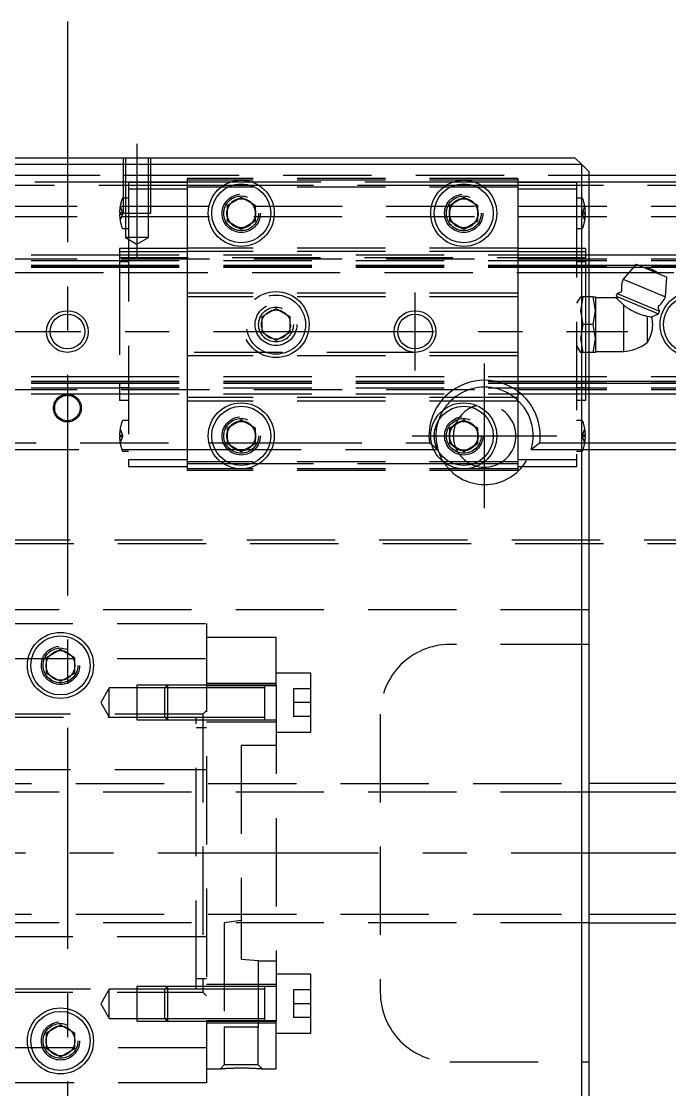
# Model space of a CAD drawing. Extents: x -13 to 750, y -368 to 120.
# Drawn here: x 223.4 to 316.6, y -34 to 119.6 of the extents above; entities that cross this region are included whole.
import ezdxf

# ---------------------------------------------------------------- set-up
doc = ezdxf.new("R2010")
doc.units = 0
doc.linetypes.add('CENTER', pattern=[50.8, 31.75, -6.35, 6.35, -6.35])
doc.linetypes.add('DASHED', pattern=[19.05, 12.7, -6.35])
doc.layers.get('0').update_dxf_attribs({"linetype": 'CONTINUOUS'})
doc.layers.add('CENTER', color=1, linetype='CENTER')

msp = doc.modelspace()

# ---------------------------------------------------------------- linework, layer by layer
at = {"color": 7, "linetype": 'CONTINUOUS'}
for p, q in [((157, 100), (303, 100)), ((303, 100), (304, 99)), ((304, 99), (156, 99)), ((304, 99), (305, 98)), ((304, -99), (304, 99)), ((305, 98), (305, -98)), ((305, 97.5), (458, 97.5)), ((459, 96.5), (305, 96.5)), ((253, 93.15), (255, 94.31)), ((255, 94.31), (257, 93.15)), ((285, 93.15), (287, 94.31)), ((287, 94.31), (289, 93.15)), ((253, 90.85), (253, 93.15)), ((257, 93.15), (257, 90.85)), ((285, 90.85), (285, 93.15)), ((289, 93.15), (289, 90.85)), ((255, 89.69), (253, 90.85)), ((257, 90.85), (255, 89.69)), ((287, 89.69), (285, 90.85)), ((289, 90.85), (287, 89.69)), ((460, 86), (305, 86)), ((311.63, 84.48), (305, 84.48)), ((311.8, 84.68), (309.93, 82.53)), ((311.8, 84.68), (316.23, 82.84)), ((460, 84.48), (312.27, 84.48)), ((311.38, 84.2), (305, 84.2)), ((460, 84.2), (312.95, 84.2)), ((309.93, 82.53), (316.03, 80)), ((316.03, 80), (316.23, 82.84)), ((305.6, 80), (305, 80)), ((305.6, 80), (305.96, 80)), ((305.96, 78), (305.6, 80)), ((305.96, 80), (305.96, 78)), ((309.07, 80.45), (308.92, 80.08)), ((308.92, 80.08), (309.1, 79.64)), ((308.92, 80.08), (315.02, 77.56)), ((309.58, 80.66), (309.07, 80.45)), ((309.07, 80.45), (315.17, 77.93)), ((308.92, 79.85), (305.96, 79.85)), ((309.96, 78.83), (308.92, 79.85)), ((310.05, 78.75), (309.96, 78.83)), ((309.96, 78.83), (309.96, 72.15)), ((310.16, 78.67), (310.05, 78.75)), ((310.26, 78.59), (310.16, 78.67)), ((310.37, 78.51), (310.26, 78.59)), ((310.48, 78.43), (310.37, 78.51)), ((310.6, 78.35), (310.48, 78.43)), ((310.72, 78.27), (310.6, 78.35)), ((315.17, 77.93), (314.96, 78.44)), ((305.6, 76), (305.96, 78)), ((305.96, 78), (305.96, 74)), ((310.84, 78.2), (310.72, 78.27)), ((310.96, 78.12), (310.84, 78.2)), ((311.09, 78.05), (310.96, 78.12)), ((311.22, 77.98), (311.09, 78.05)), ((311.35, 77.91), (311.22, 77.98)), ((311.48, 77.84), (311.35, 77.91)), ((311.61, 77.78), (311.48, 77.84)), ((311.74, 77.72), (311.61, 77.78)), ((311.88, 77.66), (311.74, 77.72)), ((312.01, 77.61), (311.88, 77.66)), ((312.14, 77.55), (312.01, 77.61)), ((312.27, 77.5), (312.14, 77.55)), ((312.41, 77.46), (312.27, 77.5)), ((312.53, 77.41), (312.41, 77.46)), ((312.69, 77.36), (312.53, 77.41)), ((312.84, 77.32), (312.69, 77.36)), ((312.98, 77.28), (312.84, 77.32)), ((313.13, 77.24), (312.98, 77.28)), ((313.27, 77.21), (313.13, 77.24)), ((313.4, 77.18), (313.27, 77.21)), ((314.06, 77.07), (313.4, 77.18)), ((313.4, 77.18), (313.4, 73.4)), ((313.9, 77.09), (315.02, 77.56)), ((315.02, 77.56), (315.17, 77.93)), ((305.6, 76), (305, 76)), ((305.96, 74), (305.6, 76)), ((305.6, 72), (305.96, 74)), ((305.96, 74), (305.96, 72)), ((305.6, 72), (305, 72)), ((305.96, 72), (305.6, 72)), ((305.96, 72.15), (309.96, 72.15)), ((460, 67.8), (305, 67.8)), ((460, 67.52), (305, 67.52)), ((460, 66), (305, 66)), ((253, 61.15), (255, 62.31)), ((255, 62.31), (257, 61.15)), ((285, 61.15), (287, 62.31)), ((287, 62.31), (289, 61.15)), ((253, 58.85), (253, 61.15)), ((257, 61.15), (257, 58.85)), ((285, 58.85), (285, 61.15)), ((289, 61.15), (289, 58.85)), ((255, 57.69), (253, 58.85)), ((257, 58.85), (255, 57.69)), ((287, 57.69), (285, 58.85)), ((289, 58.85), (287, 57.69)), ((305, 59), (402.06, 59)), ((403.29, 58), (305, 58)), ((227, 28.15), (229, 29.31)), ((229, 29.31), (231, 28.15)), ((227, 25.85), (227, 28.15)), ((231, 28.15), (231, 25.85)), ((229, 24.69), (227, 25.85)), ((231, 25.85), (229, 24.69)), ((403, 10), (305, 10)), ((305, -10), (403, -10)), ((227, -25.85), (229, -24.69)), ((227, -28.15), (227, -25.85)), ((229, -24.69), (231, -25.85)), ((231, -25.85), (231, -28.15)), ((229, -29.31), (227, -28.15)), ((231, -28.15), (229, -29.31))]:
    msp.add_line(p, q, dxfattribs=at)
at = {"color": 3, "linetype": 'DASHED'}
for p, q in [((238, 100), (238, 92)), ((238.35, 100), (238.35, 92)), ((241.65, 92), (241.65, 100)), ((242, 92), (242, 100)), ((222, 97.5), (238, 97.5)), ((238, 97.5), (242, 97.5)), ((242, 97.5), (305, 97.5)), ((247.2, 97), (247.2, 96)), ((294.8, 97), (247.2, 97)), ((294.8, 97), (294.8, 96)), ((247.2, 96), (212.8, 96)), ((238, 96.5), (222, 96.5)), ((242, 96.5), (238, 96.5)), ((242, 96.45), (238.77, 96.45)), ((238.77, 96.45), (238.77, 95.45)), ((238.77, 95.45), (238.77, 92)), ((242, 95.45), (238.77, 95.45)), ((247.2, 96.5), (242, 96.5)), ((247.2, 96.45), (242, 96.45)), ((247.2, 95.45), (242, 95.45)), ((294.8, 96.75), (247.2, 96.75)), ((253.48, 96.5), (247.2, 96.5)), ((247.2, 96), (247.2, 87)), ((252.44, 96), (247.2, 96)), ((294.8, 95.75), (247.2, 95.75)), ((253.56, 96), (252.44, 96)), ((256.52, 96.5), (253.48, 96.5)), ((256.44, 96), (253.56, 96)), ((257.56, 96), (256.44, 96)), ((285.48, 96.5), (256.52, 96.5)), ((284.44, 96), (257.56, 96)), ((285.56, 96), (284.44, 96)), ((288.52, 96.5), (285.48, 96.5)), ((288.44, 96), (285.56, 96)), ((289.56, 96), (288.44, 96)), ((294.8, 96.5), (288.52, 96.5)), ((294.8, 96), (289.56, 96)), ((305, 96.5), (294.8, 96.5)), ((303.23, 96.45), (294.8, 96.45)), ((459.5, 96), (294.8, 96)), ((294.8, 96), (294.8, 87)), ((303.23, 95.45), (294.8, 95.45)), ((303.23, 96.45), (303.23, 95.45)), ((303.23, 95.45), (303.23, 56.55)), ((238, 94.2), (237.99, 94.2)), ((238.77, 94.2), (238, 94.2)), ((304.01, 94.2), (303.23, 94.2)), ((460, 93), (0, 93)), ((237.58, 93), (237.9, 92.1)), ((252.5, 92), (252.53, 92.41)), ((284.5, 92), (284.53, 92.41)), ((304.1, 92.1), (304.42, 93)), ((460, 91.5), (0, 91.5)), ((237.5, 92.1), (237.58, 92.1)), ((237.58, 91.9), (237.5, 91.9)), ((237.58, 92.1), (237.9, 92.1)), ((237.58, 92.1), (237.58, 91.9)), ((237.9, 91.9), (237.58, 91)), ((237.58, 91.9), (237.9, 91.9)), ((237.9, 92.1), (237.94, 92)), ((237.9, 91.9), (237.94, 92)), ((238, 92), (242, 92)), ((238.35, 92), (238.35, 88.5)), ((238.77, 92), (238.77, 56.55)), ((241.65, 88.5), (241.65, 92)), ((304.1, 92.1), (304.06, 92)), ((304.1, 91.9), (304.06, 92)), ((304.42, 92.1), (304.1, 92.1)), ((304.42, 91), (304.1, 91.9)), ((304.42, 91.9), (304.1, 91.9)), ((304.42, 91.9), (304.42, 92.1)), ((304.42, 92.1), (304.5, 92.1)), ((304.5, 91.9), (304.42, 91.9)), ((237.99, 89.8), (238.77, 89.8)), ((303.23, 89.8), (304.01, 89.8)), ((238.35, 88.5), (240, 87.55)), ((241.65, 88.5), (238.35, 88.5)), ((240, 87.55), (241.65, 88.5)), ((238.77, 86.93), (237.5, 86.93)), ((237.5, 86.93), (237.5, 84.33)), ((238.77, 86.92), (237.5, 86.92)), ((238.77, 86.46), (237.5, 86.46)), ((247.2, 86.93), (238.77, 86.93)), ((247.2, 86.46), (238.77, 86.46)), ((247.2, 87), (247.2, 86.5)), ((294.8, 87), (247.2, 87)), ((247.2, 86.5), (247.2, 80.5)), ((294.8, 86.5), (247.2, 86.5)), ((294.8, 87), (294.8, 86.5)), ((303.23, 86.93), (294.8, 86.93)), ((294.8, 86.5), (294.8, 80.5)), ((303.23, 86.46), (294.8, 86.46)), ((304.5, 86.93), (303.23, 86.93)), ((304.5, 86.92), (303.23, 86.92)), ((304.5, 86.46), (303.23, 86.46)), ((304.5, 86.93), (304.5, 84.33)), ((460, 85.4), (0, 85.4)), ((237.5, 86), (222.5, 86)), ((237.5, 85.15), (222.5, 85.15)), ((237.5, 84.48), (222.5, 84.48)), ((303.23, 86), (237.5, 86)), ((304.5, 85.6), (237.5, 85.6)), ((303.23, 85.15), (237.5, 85.15)), ((237.5, 85.08), (238.77, 85.08)), ((303.23, 84.48), (237.5, 84.48)), ((304.5, 86), (303.23, 86)), ((304.5, 85.15), (303.23, 85.15)), ((303.23, 85.08), (304.5, 85.08)), ((304.5, 84.48), (303.23, 84.48)), ((305, 86), (304.5, 86)), ((305, 85.15), (304.5, 85.15)), ((305, 84.48), (304.5, 84.48)), ((460, 85.15), (305, 85.15)), ((312.27, 84.48), (311.63, 84.48)), ((237.5, 84.42), (222.5, 84.42)), ((237.5, 84.2), (222.5, 84.2)), ((222.5, 83.5), (237.5, 83.5)), ((303.23, 84.42), (237.5, 84.42)), ((237.5, 84.33), (237.5, 67.67)), ((303.23, 84.2), (237.5, 84.2)), ((237.5, 83.5), (303.23, 83.5)), ((304.5, 84.42), (303.23, 84.42)), ((304.5, 84.2), (303.23, 84.2)), ((303.23, 83.5), (304.5, 83.5)), ((460, 84.42), (304.5, 84.42)), ((304.5, 84.33), (304.5, 80)), ((305, 84.2), (304.5, 84.2)), ((304.5, 83.5), (460, 83.5)), ((312.95, 84.2), (311.38, 84.2)), ((247.2, 80.5), (247.2, 80)), ((294.8, 80.5), (247.2, 80.5)), ((247.2, 80), (247.2, 72)), ((294.8, 80), (247.2, 80)), ((294.8, 80.5), (294.8, 80)), ((294.8, 80), (294.8, 72)), ((303.78, 80), (303.23, 79.06)), ((303.78, 80), (304.13, 80)), ((304.13, 80), (303.78, 78)), ((305, 80), (304.13, 80)), ((304.5, 80), (304.5, 72)), ((258, 77.15), (260, 78.31)), ((258, 74.85), (258, 77.15)), ((260, 78.31), (262, 77.15)), ((262, 77.15), (262, 74.85)), ((303.78, 78), (304.13, 76)), ((257.5, 76), (257.53, 76.41)), ((304.13, 76), (303.78, 74)), ((305, 76), (304.13, 76)), ((260, 73.69), (258, 74.85)), ((262, 74.85), (260, 73.69)), ((303.78, 74), (304.13, 72)), ((303.23, 72.94), (303.78, 72)), ((247.2, 72), (247.2, 71.5)), ((280, 72), (247.2, 72)), ((247.2, 71.5), (247.2, 65.5)), ((294.8, 71.5), (247.2, 71.5)), ((294.8, 72), (280, 72)), ((294.8, 72), (294.8, 71.5)), ((294.8, 71.5), (294.8, 65.5)), ((304.13, 72), (303.78, 72)), ((305, 72), (304.13, 72)), ((304.5, 72), (304.5, 67.67)), ((237.5, 68.5), (222.5, 68.5)), ((237.5, 67.8), (222.5, 67.8)), ((303.23, 68.5), (237.5, 68.5)), ((303.23, 67.8), (237.5, 67.8)), ((237.5, 67.67), (237.5, 65.07)), ((304.5, 68.5), (303.23, 68.5)), ((304.5, 67.8), (303.23, 67.8)), ((460, 68.5), (304.5, 68.5)), ((305, 67.8), (304.5, 67.8)), ((304.5, 67.67), (304.5, 65.07)), ((460, 66.6), (0, 66.6)), ((237.5, 67.58), (222.5, 67.58)), ((237.5, 67.52), (222.5, 67.52)), ((237.5, 66.85), (222.5, 66.85)), ((303.23, 67.58), (237.5, 67.58)), ((303.23, 67.52), (237.5, 67.52)), ((238.77, 66.92), (237.5, 66.92)), ((303.23, 66.85), (237.5, 66.85)), ((304.5, 67.58), (303.23, 67.58)), ((304.5, 67.52), (303.23, 67.52)), ((304.5, 66.92), (303.23, 66.92)), ((304.5, 66.85), (303.23, 66.85)), ((460, 67.58), (304.5, 67.58)), ((305, 67.52), (304.5, 67.52)), ((305, 66.85), (304.5, 66.85)), ((460, 66.85), (305, 66.85)), ((237.5, 66), (222.5, 66)), ((303.23, 66), (237.5, 66)), ((238.77, 65.08), (237.5, 65.08)), ((238.77, 65.07), (237.5, 65.07)), ((247.2, 65.5), (247.2, 65)), ((294.8, 65.5), (247.2, 65.5)), ((247.2, 65), (247.2, 56)), ((294.8, 65), (247.2, 65)), ((294.8, 65.5), (294.8, 65)), ((294.8, 65), (294.8, 56)), ((304.5, 66), (303.23, 66)), ((304.5, 65.08), (303.23, 65.08)), ((304.5, 65.07), (303.23, 65.07)), ((305, 66), (304.5, 66)), ((238.77, 62.2), (237.99, 62.2)), ((304.01, 62.2), (303.23, 62.2)), ((237.5, 60.1), (237.58, 60.1)), ((237.58, 61), (237.9, 60.1)), ((237.58, 60.1), (237.9, 60.1)), ((237.58, 60.1), (237.58, 59.9)), ((237.9, 60.1), (237.94, 60)), ((237.9, 59.9), (237.94, 60)), ((252.5, 60), (252.53, 60.41)), ((284.5, 60), (284.53, 60.41)), ((304.1, 60.1), (304.06, 60)), ((304.1, 59.9), (304.06, 60)), ((304.1, 60.1), (304.42, 61)), ((304.42, 60.1), (304.1, 60.1)), ((304.42, 59.9), (304.42, 60.1)), ((304.42, 60.1), (304.5, 60.1)), ((212.8, 59), (250.36, 59)), ((237.58, 59.9), (237.5, 59.9)), ((237.9, 59.9), (237.58, 59)), ((237.58, 59.9), (237.9, 59.9)), ((250.36, 59), (250.87, 59)), ((250.87, 59), (252.44, 59)), ((252.44, 59), (252.71, 59)), ((252.71, 59), (253, 59)), ((253, 59), (253.15, 59)), ((253.15, 59), (253.2, 59)), ((253.2, 59), (256.8, 59)), ((256.8, 59), (256.85, 59)), ((256.85, 59), (257, 59)), ((257, 59), (257.29, 59)), ((257.29, 59), (257.56, 59)), ((257.56, 59), (259.13, 59)), ((259.13, 59), (259.64, 59)), ((259.64, 59), (282.06, 59)), ((282.44, 58.68), (282.06, 59)), ((283.29, 58), (282.44, 58.68)), ((297.94, 59), (296.71, 58)), ((297.94, 59), (303.23, 59)), ((303.23, 59), (304.42, 59)), ((304.42, 59), (304.1, 59.9)), ((304.42, 59.9), (304.1, 59.9)), ((304.5, 59.9), (304.42, 59.9)), ((304.42, 59), (305, 59)), ((250.69, 58), (212.8, 58)), ((237.99, 57.8), (238.77, 57.8)), ((251.25, 58), (250.69, 58)), ((253.11, 58), (251.25, 58)), ((253.5, 58), (253.11, 58)), ((254.36, 58), (253.5, 58)), ((254.46, 58), (254.36, 58)), ((254.5, 58), (254.46, 58)), ((255.5, 58), (254.5, 58)), ((255.54, 58), (255.5, 58)), ((255.64, 58), (255.54, 58)), ((256.5, 58), (255.64, 58)), ((256.89, 58), (256.5, 58)), ((258.75, 58), (256.89, 58)), ((259.31, 58), (258.75, 58)), ((282.69, 58), (259.31, 58)), ((283.25, 58), (282.69, 58)), ((283.29, 58), (283.25, 58)), ((303.23, 58), (296.71, 58)), ((304.16, 58), (303.23, 58)), ((303.23, 57.8), (304.01, 57.8)), ((305, 58), (304.16, 58)), ((238.77, 56.55), (238.77, 55.55)), ((247.2, 56.55), (238.77, 56.55)), ((247.2, 55.55), (238.77, 55.55)), ((294.8, 56.25), (247.2, 56.25)), ((247.2, 56), (247.2, 55)), ((252.44, 56), (247.2, 56)), ((253.56, 56), (252.44, 56)), ((256.44, 56), (253.56, 56)), ((257.56, 56), (256.44, 56)), ((284.44, 56), (257.56, 56)), ((285.56, 56), (284.44, 56)), ((288.44, 56), (285.56, 56)), ((289.56, 56), (288.44, 56)), ((294.8, 56), (289.56, 56)), ((303.23, 56.55), (294.8, 56.55)), ((294.8, 56), (294.8, 55)), ((303.23, 55.55), (294.8, 55.55)), ((303.23, 56.55), (303.23, 55.55)), ((294.8, 55.25), (247.2, 55.25)), ((294.8, 55), (247.2, 55)), ((459, 45), (1, 45)), ((459.5, 44.5), (0.5, 44.5)), ((305, 35), (155, 35)), ((180, 33), (250, 33)), ((250, 33), (250, -33)), ((260, 31), (250, 31)), ((260, 24.1), (260, 31)), ((305, 30), (285, 30)), ((180, 28), (250, 28)), ((226.5, 27), (226.52, 27.3)), ((265, 25.9), (260, 25.9)), ((265, 17.4), (265, 25.9)), ((236, 23.75), (234.79, 21.65)), ((240, 23.75), (236, 23.75)), ((236, 19.55), (236, 23.75)), ((244.4, 24.15), (240, 24.15)), ((240, 24.15), (240, 19.15)), ((244, 23.75), (240, 23.75)), ((244.4, 24.15), (244, 23.75)), ((250, 23.75), (244, 23.75)), ((250, 23.75), (244, 23.75)), ((244, 19.55), (244, 23.75)), ((250, 24.15), (244.4, 24.15)), ((250, 24.15), (244.4, 24.15)), ((244.4, 24.15), (244.4, 19.15)), ((260, 24.4), (250, 24.4)), ((258.4, 24.15), (250, 24.15)), ((250, 24.1), (260, 24.1)), ((258.4, 23.75), (250, 23.75)), ((260, 24.15), (258.39, 24.15)), ((258.4, 23.75), (258.4, 24.15)), ((258.4, 19.15), (258.4, 24.15)), ((258.4, 19.15), (258.4, 24.15)), ((258.4, 19.55), (258.4, 23.75)), ((260, 24.1), (260, -24.1)), ((265, 23.65), (262.5, 23.65)), ((262.5, 23.65), (262.5, 21.65)), ((234.79, 21.65), (236, 19.55)), ((265, 21.65), (262.5, 21.65)), ((262.5, 21.65), (262.5, 19.65)), ((249.5, 20), (180, 20)), ((250, 20.5), (249.5, 20)), ((249.5, 20), (249.5, -20)), ((275, 20), (275, -20)), ((248.5, 19.5), (182.5, 19.5)), ((236, 19.55), (240, 19.55)), ((240, 19.55), (244, 19.55)), ((240, 19.15), (244.4, 19.15)), ((244, 19.55), (250, 19.55)), ((244, 19.55), (244.4, 19.15)), ((244, 19.55), (250, 19.55)), ((244.4, 19.15), (250, 19.15)), ((244.4, 19.15), (250, 19.15)), ((248.5, -19.5), (248.5, 19.5)), ((250, 19.55), (258.4, 19.55)), ((250, 19.15), (258.4, 19.15)), ((250, 18.9), (260, 18.9)), ((258.39, 19.15), (260, 19.15)), ((258.4, 19.15), (258.4, 19.55)), ((265, 19.65), (262.5, 19.65)), ((250, 18), (248.5, 18)), ((260, 17.4), (265, 17.4)), ((260, 15.5), (255, 15.5)), ((255, 15.5), (255, -15.3)), ((249.5, 12), (180, 12)), ((250, 12), (249.5, 12)), ((155, 10), (305, 10)), ((305, 8.75), (155, 8.75)), ((155, -8.75), (305, -8.75)), ((305, -10), (155, -10)), ((255, -9.69), (252.54, -10)), ((252.54, -10), (252.54, -25)), ((180, -12), (249.5, -12)), ((249.5, -12), (250, -12)), ((257.46, -15.5), (255, -15.3)), ((257.45, -15.5), (257.46, -15.5)), ((257.46, -25), (257.46, -15.5)), ((257.46, -15.5), (260, -15.5)), ((248.5, -18), (250, -18)), ((265, -17.4), (260, -17.4)), ((265, -25.9), (265, -17.4)), ((182.5, -19.5), (248.5, -19.5)), ((236, -19.55), (234.79, -21.65)), ((240, -19.55), (236, -19.55)), ((236, -21.65), (236, -19.55)), ((244.4, -19.15), (240, -19.15)), ((240, -19.15), (240, -24.15)), ((244, -19.55), (240, -19.55)), ((244.4, -19.15), (244, -19.55)), ((250, -19.55), (244, -19.55)), ((250, -19.55), (244, -19.55)), ((244, -23.75), (244, -19.55)), ((250, -19.15), (244.4, -19.15)), ((250, -19.15), (244.4, -19.15)), ((244.4, -19.15), (244.4, -24.15)), ((260, -18.9), (250, -18.9)), ((258.4, -19.15), (250, -19.15)), ((258.4, -19.55), (250, -19.55)), ((260, -19.15), (258.39, -19.15)), ((258.4, -19.55), (258.4, -19.15)), ((258.4, -24.15), (258.4, -19.15)), ((258.4, -23.75), (258.4, -19.55)), ((265, -19.65), (262.5, -19.65)), ((262.5, -19.65), (262.5, -21.65)), ((180, -20), (249.5, -20)), ((249.5, -20), (250, -20.5)), ((234.79, -21.65), (236, -23.75)), ((236, -23.75), (236, -21.65)), ((262.5, -21.65), (262.5, -23.65)), ((265, -21.65), (262.5, -21.65)), ((236, -23.75), (240, -23.75)), ((240, -23.75), (244, -23.75)), ((240, -24.15), (244.4, -24.15)), ((244, -23.75), (250, -23.75)), ((244, -23.75), (244.4, -24.15)), ((244, -23.75), (250, -23.75)), ((244.4, -24.15), (250, -24.15)), ((244.4, -24.15), (250, -24.15)), ((250, -23.75), (258.4, -23.75)), ((260, -24.1), (250, -24.1)), ((250, -24.15), (258.4, -24.15)), ((250, -24.4), (260, -24.4)), ((258.39, -24.15), (260, -24.15)), ((258.4, -24.15), (258.4, -23.75)), ((260, -31), (260, -24.1)), ((265, -23.65), (262.5, -23.65)), ((257.46, -25), (252.54, -25)), ((252.55, -25), (252.55, -30.45)), ((257.45, -30.45), (257.45, -25)), ((260, -25.9), (265, -25.9)), ((226.5, -27), (226.52, -26.7)), ((250, -28), (180, -28)), ((252.55, -30.45), (252, -31)), ((257.45, -30.45), (252.55, -30.45)), ((258, -31), (257.45, -30.45)), ((285, -30), (305, -30)), ((250, -31), (252, -31)), ((252, -31), (252.01, -31)), ((252, -31), (252, -31)), ((252.01, -31), (252.02, -31)), ((252.02, -31), (252.04, -31)), ((252.04, -31), (252.06, -31)), ((252.06, -31), (252.08, -30.99)), ((252.08, -30.99), (252.11, -30.99)), ((252.11, -30.99), (252.15, -30.99)), ((252.15, -30.99), (252.19, -30.98)), ((252.19, -30.98), (252.24, -30.98)), ((252.24, -30.98), (252.3, -30.97)), ((252.3, -30.97), (252.37, -30.97)), ((252.37, -30.97), (252.44, -30.96)), ((252.44, -30.96), (252.52, -30.96)), ((252.52, -30.96), (252.61, -30.95)), ((252.61, -30.95), (252.7, -30.95)), ((252.7, -30.95), (252.8, -30.94)), ((252.8, -30.94), (252.9, -30.93)), ((252.9, -30.93), (253.01, -30.93)), ((253.01, -30.93), (253.12, -30.92)), ((253.12, -30.92), (253.23, -30.91)), ((253.23, -30.91), (253.35, -30.91)), ((253.35, -30.91), (253.48, -30.9)), ((253.48, -30.9), (253.6, -30.9)), ((253.6, -30.9), (253.74, -30.89)), ((253.74, -30.89), (253.87, -30.89)), ((253.87, -30.89), (254.01, -30.88)), ((254.01, -30.88), (254.14, -30.88)), ((254.14, -30.88), (254.28, -30.87)), ((254.28, -30.87), (254.42, -30.87)), ((254.42, -30.87), (254.57, -30.87)), ((254.57, -30.87), (254.71, -30.87)), ((254.71, -30.87), (254.85, -30.87)), ((254.85, -30.87), (255, -30.87)), ((255, -30.87), (255.15, -30.87)), ((255.15, -30.87), (255.29, -30.87)), ((255.29, -30.87), (255.43, -30.87)), ((255.43, -30.87), (255.58, -30.87)), ((255.58, -30.87), (255.72, -30.87)), ((255.72, -30.87), (255.85, -30.88)), ((255.85, -30.88), (255.99, -30.88)), ((255.99, -30.88), (256.13, -30.89)), ((256.13, -30.89), (256.26, -30.89)), ((256.26, -30.89), (256.4, -30.9)), ((256.4, -30.9), (256.52, -30.9)), ((256.52, -30.9), (256.65, -30.91)), ((256.65, -30.91), (256.77, -30.91)), ((256.77, -30.91), (256.88, -30.92)), ((256.88, -30.92), (256.99, -30.93)), ((256.99, -30.93), (257.1, -30.93)), ((257.1, -30.93), (257.2, -30.94)), ((257.2, -30.94), (257.3, -30.95)), ((257.3, -30.95), (257.39, -30.95)), ((257.39, -30.95), (257.48, -30.96)), ((257.48, -30.96), (257.54, -30.96)), ((257.54, -30.96), (257.61, -30.97)), ((257.61, -30.97), (257.66, -30.97)), ((257.66, -30.97), (257.71, -30.98)), ((257.71, -30.98), (257.76, -30.98)), ((257.76, -30.98), (257.81, -30.98)), ((257.81, -30.98), (257.85, -30.99)), ((257.85, -30.99), (257.89, -30.99)), ((257.89, -30.99), (257.92, -30.99)), ((257.92, -30.99), (257.94, -31)), ((257.94, -31), (257.97, -31)), ((257.97, -31), (257.99, -31)), ((257.99, -31), (258, -31)), ((258, -31), (258, -31)), ((258, -31), (260, -31)), ((250, -33), (180, -33))]:
    msp.add_line(p, q, dxfattribs=at)
at = {"color": 3, "linetype": 'CONTINUOUS'}
for p, q in [((403, 8.75), (305, 8.75)), ((305, -8.75), (403, -8.75))]:
    msp.add_line(p, q, dxfattribs=at)
at = {"color": 7, "linetype": 'CONTINUOUS'}
for centre, radius in [((255, 92), 4.75), ((255, 92), 4.25), ((287, 92), 4.75), ((287, 92), 4.25), ((320, 76), 4.75), ((320, 76), 4.25), ((230, 75), 3), ((230, 75), 2.5), ((280, 75), 2.5), ((255, 60), 4.75), ((287, 60), 4.75), ((255, 60), 4.25), ((287, 60), 4.25), ((229, 27), 4.75), ((229, 27), 4.25), ((229, -27), 4.75), ((229, -27), 4.25)]:
    msp.add_circle(centre, radius, dxfattribs=at)
at = {"color": 3, "linetype": 'DASHED'}
for centre, radius in [((255, 92), 2.75), ((255, 92), 2.5), ((255, 92), 2.07), ((287, 92), 2.75), ((287, 92), 2.5), ((287, 92), 2.07), ((260, 76), 4.75), ((260, 76), 4.25), ((260, 76), 3), ((260, 76), 2.5), ((260, 76), 2.1), ((230, 64), 2), ((230, 64), 1.83), ((255, 60), 2.75), ((255, 60), 2.5), ((255, 60), 2.07), ((287, 60), 2.75), ((287, 60), 2.5), ((287, 60), 2.07), ((229, 27), 2.75), ((229, 27), 2.5), ((229, -27), 2.75), ((229, -27), 2.5)]:
    msp.add_circle(centre, radius, dxfattribs=at)
at = {"color": 3, "linetype": 'CONTINUOUS'}
msp.add_circle((280, 75), 3, dxfattribs=at)
at = {"color": 3, "linetype": 'DASHED'}
for centre, radius, start, end in [((243.5, 92), 6, 159.1494, 170.4059), ((237.99, 94.1), 0.1, 90, 159.1494), ((255, 92), 2.1, 102.2472, 137.7528), ((255, 92), 2.06, 105.9141, 134.0859), ((255, 92), 2.06, 74.0859, 105.9141), ((255, 92), 2.1, 77.7528, 102.2472), ((255, 92), 2.1, 42.2472, 77.7528), ((255, 92), 2.06, 45.9141, 74.0859), ((287, 92), 2.1, 102.2472, 137.7528), ((287, 92), 2.06, 105.9141, 134.0859), ((287, 92), 2.06, 74.0859, 105.9141), ((287, 92), 2.1, 77.7528, 102.2472), ((287, 92), 2.1, 42.2472, 77.7528), ((287, 92), 2.06, 45.9141, 74.0859), ((304.01, 94.1), 0.1, 20.8506, 90), ((298.5, 92), 6, 9.5941, 20.8506), ((243.5, 92), 6, 170.4203, 179.0449), ((255, 92), 2.1, 162.2472, 180), ((255, 92), 2.06, 165.9141, 180), ((255, 92), 2.06, 134.0859, 165.9141), ((255, 92), 2.1, 137.7528, 162.2472), ((255, 92), 2.06, 14.0859, 45.9141), ((255, 92), 2.1, 17.7528, 42.2472), ((255, 92), 2.1, 342.2472, 17.7528), ((255, 92), 2.06, 345.9141, 14.0859), ((287, 92), 2.1, 162.2472, 180), ((287, 92), 2.06, 165.9141, 180), ((287, 92), 2.06, 134.0859, 165.9141), ((287, 92), 2.1, 137.7528, 162.2472), ((287, 92), 2.06, 14.0859, 45.9141), ((287, 92), 2.1, 17.7528, 42.2472), ((287, 92), 2.1, 342.2472, 17.7528), ((287, 92), 2.06, 345.9141, 14.0859), ((298.5, 92), 6, 0.9551, 9.5797), ((243.5, 92), 6, 180.9551, 189.5797), ((243.5, 92), 6, 189.5941, 200.8506), ((255, 92), 2.1, 180, 197.7528), ((255, 92), 2.06, 180, 194.0859), ((255, 92), 2.06, 194.0859, 225.9141), ((255, 92), 2.1, 197.7528, 222.2472), ((255, 92), 2.06, 314.0859, 345.9141), ((255, 92), 2.1, 317.7528, 342.2472), ((287, 92), 2.1, 180, 197.7528), ((287, 92), 2.06, 180, 194.0859), ((287, 92), 2.06, 194.0859, 225.9141), ((287, 92), 2.1, 197.7528, 222.2472), ((287, 92), 2.06, 314.0859, 345.9141), ((287, 92), 2.1, 317.7528, 342.2472), ((298.5, 92), 6, 339.1494, 350.4059), ((298.5, 92), 6, 350.4203, 359.0449), ((237.99, 89.9), 0.1, 200.8506, 270), ((255, 92), 2.1, 222.2472, 257.7528), ((255, 92), 2.06, 225.9141, 254.0859), ((255, 92), 2.06, 254.0859, 285.9141), ((255, 92), 2.1, 257.7528, 282.2472), ((255, 92), 2.1, 282.2472, 317.7528), ((255, 92), 2.06, 285.9141, 314.0859), ((287, 92), 2.1, 222.2472, 257.7528), ((287, 92), 2.06, 225.9141, 254.0859), ((287, 92), 2.06, 254.0859, 285.9141), ((287, 92), 2.1, 257.7528, 282.2472), ((287, 92), 2.1, 282.2472, 317.7528), ((287, 92), 2.06, 285.9141, 314.0859), ((304.01, 89.9), 0.1, 270, 339.1494), ((290, 60), 8, 48.5904, 131.4096), ((290, 60), 7, 58.9973, 121.0027), ((290, 60), 8, 131.4096, 187.1808), ((290, 60), 7, 121.0027, 147.5383), ((290, 60), 7, 343.3985, 58.9973), ((290, 60), 8, 352.8192, 48.5904), ((290, 60), 7, 147.5383, 161.9697), ((290, 60), 4.5, 114.4785, 143.4407), ((290, 60), 4.5, 104.3406, 114.4785), ((290, 60), 4.5, 255.6594, 104.3406), ((243.5, 60), 6, 159.1494, 170.4059), ((237.99, 62.1), 0.1, 90, 159.1494), ((255, 60), 2.06, 134.0859, 165.9141), ((255, 60), 2.1, 102.2472, 137.7528), ((255, 60), 2.06, 105.9141, 134.0859), ((255, 60), 2.06, 74.0859, 105.9141), ((255, 60), 2.1, 77.7528, 102.2472), ((255, 60), 2.1, 42.2472, 77.7528), ((255, 60), 2.06, 45.9141, 74.0859), ((255, 60), 2.06, 14.0859, 45.9141), ((290, 60), 7, 161.9697, 196.6015), ((287, 60), 2.06, 134.0859, 165.9141), ((287, 60), 2.1, 102.2472, 137.7528), ((290, 60), 4.5, 157.798, 180), ((287, 60), 2.06, 105.9141, 134.0859), ((290, 60), 4.5, 148.4137, 157.798), ((290, 60), 4.5, 143.4407, 148.4137), ((287, 60), 2.06, 74.0859, 105.9141), ((287, 60), 2.1, 77.7528, 102.2472), ((287, 60), 2.1, 42.2472, 77.7528), ((287, 60), 2.06, 45.9141, 74.0859), ((287, 60), 2.06, 14.0859, 45.9141), ((304.01, 62.1), 0.1, 20.8506, 90), ((298.5, 60), 6, 9.5941, 20.8506), ((243.5, 60), 6, 170.4203, 179.0449), ((255, 60), 2.1, 162.2472, 180), ((255, 60), 2.1, 180, 197.7528), ((255, 60), 2.06, 165.9141, 180), ((255, 60), 2.06, 180, 194.0859), ((255, 60), 2.1, 137.7528, 162.2472), ((255, 60), 2.1, 17.7528, 42.2472), ((255, 60), 2.1, 342.2472, 17.7528), ((255, 60), 2.06, 345.9141, 14.0859), ((287, 60), 2.1, 162.2472, 180), ((287, 60), 2.1, 180, 197.7528), ((287, 60), 2.06, 165.9141, 180), ((287, 60), 2.06, 180, 194.0859), ((287, 60), 2.1, 137.7528, 162.2472), ((290, 60), 4.5, 180, 202.202), ((287, 60), 2.1, 17.7528, 42.2472), ((287, 60), 2.1, 342.2472, 17.7528), ((287, 60), 2.06, 345.9141, 14.0859), ((298.5, 60), 6, 0.9551, 9.5797), ((243.5, 60), 6, 180.9551, 189.5797), ((243.5, 60), 6, 189.5941, 200.8506), ((255, 60), 2.06, 194.0859, 225.9141), ((255, 60), 2.1, 197.7528, 222.2472), ((255, 60), 2.1, 222.2472, 257.7528), ((255, 60), 2.06, 225.9141, 254.0859), ((255, 60), 2.1, 282.2472, 317.7528), ((255, 60), 2.06, 285.9141, 314.0859), ((255, 60), 2.06, 314.0859, 345.9141), ((255, 60), 2.1, 317.7528, 342.2472), ((287, 60), 2.06, 194.0859, 225.9141), ((287, 60), 2.1, 197.7528, 222.2472), ((287, 60), 2.1, 222.2472, 257.7528), ((287, 60), 2.06, 225.9141, 254.0859), ((287, 60), 2.1, 282.2472, 317.7528), ((287, 60), 2.06, 285.9141, 314.0859), ((287, 60), 2.06, 314.0859, 345.9141), ((287, 60), 2.1, 317.7528, 342.2472), ((298.5, 60), 6, 339.1494, 350.4059), ((298.5, 60), 6, 350.4203, 359.0449), ((237.99, 57.9), 0.1, 200.8506, 270), ((255, 60), 2.06, 254.0859, 285.9141), ((255, 60), 2.1, 257.7528, 282.2472), ((290, 60), 7, 196.6015, 198.0303), ((290, 60), 7, 198.0303, 212.4617), ((290, 60), 7, 225.5847, 343.3985), ((290, 60), 4.5, 202.202, 211.5863), ((290, 60), 4.5, 211.5863, 216.5593), ((290, 60), 4.5, 216.5593, 245.5215), ((287, 60), 2.06, 254.0859, 285.9141), ((287, 60), 2.1, 257.7528, 282.2472), ((304.01, 57.9), 0.1, 270, 339.1494), ((290, 60), 7, 212.4617, 225.5847), ((290, 60), 4.5, 245.5215, 255.6594), ((285, 20), 10, 90, 180), ((229, 27), 2.1, 137.7528, 162.2472), ((229, 27), 2.1, 102.2472, 137.7528), ((229, 27), 2.1, 77.7528, 102.2472), ((229, 27), 2.1, 42.2472, 77.7528), ((229, 27), 2.1, 17.7528, 42.2472), ((229, 27), 2.1, 162.2472, 180), ((229, 27), 2.1, 180, 197.7528), ((229, 27), 2.1, 197.7528, 222.2472), ((229, 27), 2.1, 317.7528, 342.2472), ((229, 27), 2.1, 342.2472, 17.7528), ((229, 27), 2.1, 222.2472, 257.7528), ((229, 27), 2.1, 257.7528, 282.2472), ((229, 27), 2.1, 282.2472, 317.7528), ((285, -20), 10, 180, 270), ((229, -27), 2.1, 137.7528, 162.2472), ((229, -27), 2.1, 102.2472, 137.7528), ((229, -27), 2.1, 77.7528, 102.2472), ((229, -27), 2.1, 42.2472, 77.7528), ((229, -27), 2.1, 17.7528, 42.2472), ((229, -27), 2.1, 162.2472, 180), ((229, -27), 2.1, 180, 197.7528), ((229, -27), 2.1, 197.7528, 222.2472), ((229, -27), 2.1, 317.7528, 342.2472), ((229, -27), 2.1, 342.2472, 17.7528), ((229, -27), 2.1, 222.2472, 257.7528), ((229, -27), 2.1, 257.7528, 282.2472), ((229, -27), 2.1, 282.2472, 317.7528)]:
    msp.add_arc(centre, radius, start, end, dxfattribs=at)
at = {"color": 7, "linetype": 'CONTINUOUS'}
for centre, radius, start, end in [((312.85, 80.95), 3.2, 67.5, 85.7094), ((312.85, 80.95), 3.2, 49.2906, 67.5), ((312.98, 81.27), 3.3, 157.5002, 186.8361), ((309.51, 80.85), 0.2, 292.5015, 6.8388), ((312.98, 81.27), 3.3, 308.1639, 337.4998), ((315.14, 78.51), 0.2, 128.1612, 202.4985), ((309.48, 76), 4.7, 0.0002, 13.1788), ((309.48, 76), 4.7, 326.4139, 359.9998), ((309.73, 78.15), 6, 272.1786, 307.7262)]:
    msp.add_arc(centre, radius, start, end, dxfattribs=at)
at = {"layer": 'CENTER', "color": 1, "linetype": 'CENTER'}
for p, q in [((230, 119.6), (230, -119.6)), ((240, 102), (240, 85.55)), ((280, 69.4), (280, 80.6)), ((149.4, 75), (310.6, 75)), ((290, 49.6), (290, 70.4)), ((279.6, 60), (300.4, 60)), ((528.75, 0), (-12.68, 0))]:
    msp.add_line(p, q, dxfattribs=at)

doc.saveas('drawing.dxf')
